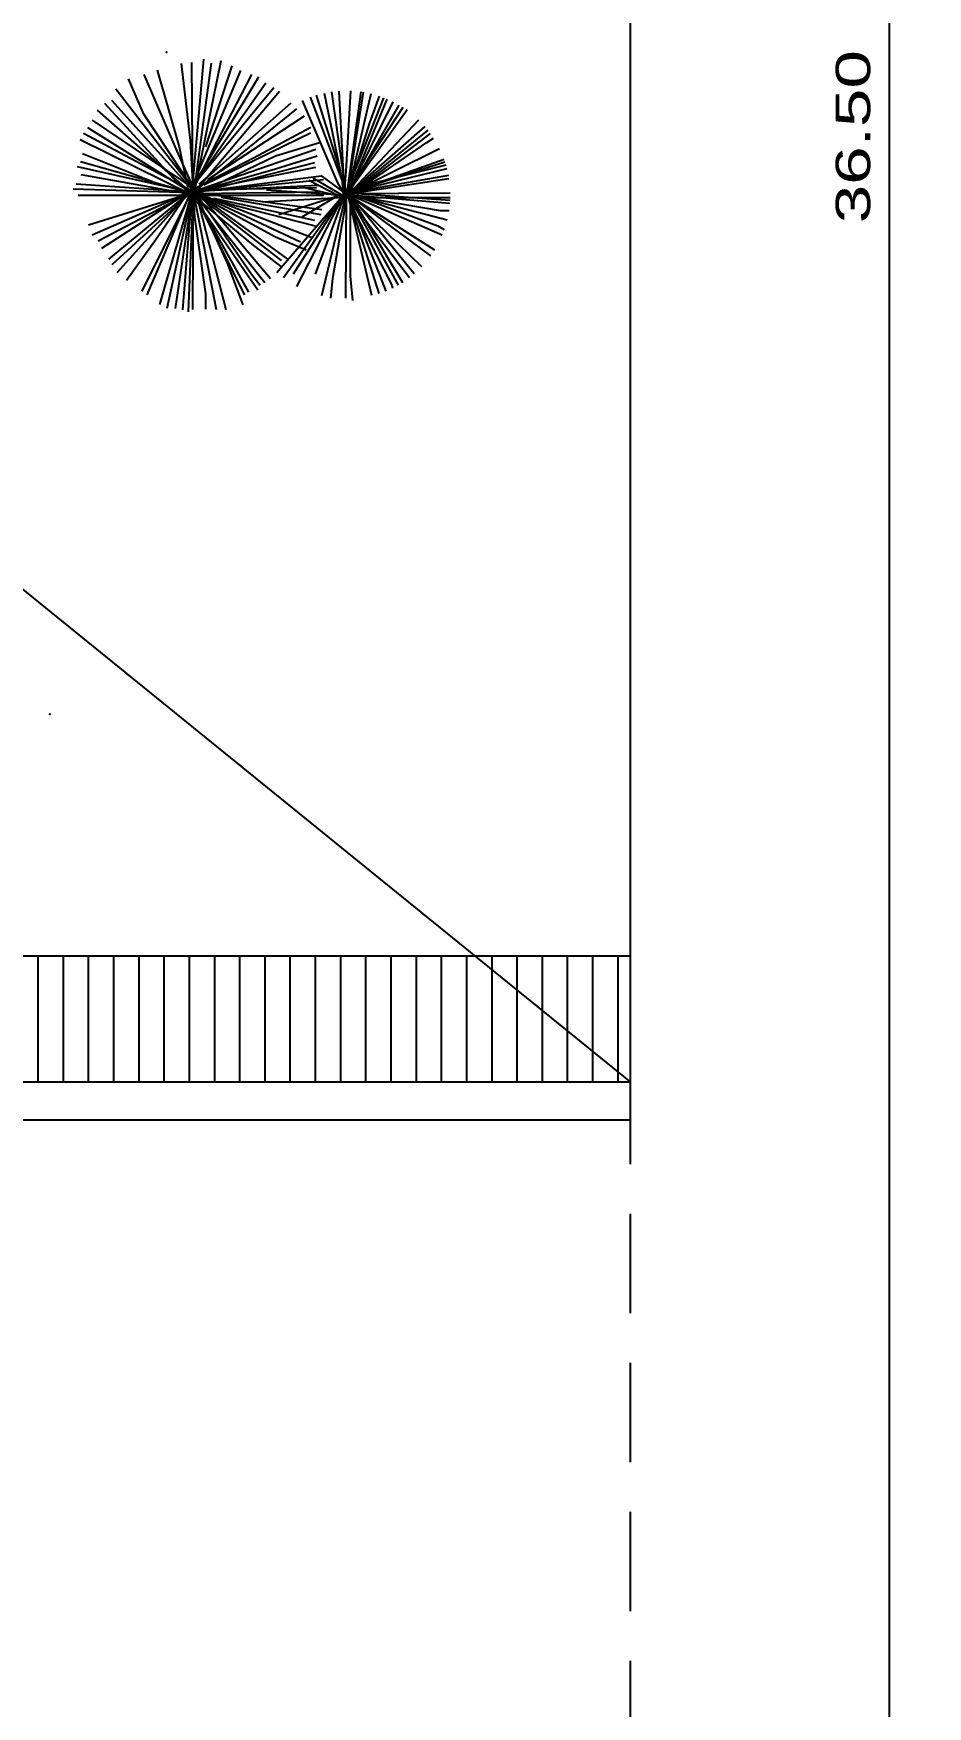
# Model space of a CAD drawing. Extents: x -13.6 to 37.9, y -332.9 to -283.8.
# Drawn here: x 34.31 to 37.86, y -313.63 to -306.99 of the extents above; entities that cross this region are included whole.
import ezdxf

# ---------------------------------------------------------------- set-up
doc = ezdxf.new("R2010")
doc.units = 0
doc.header["$LTSCALE"] = 0.525
doc.header["$MEASUREMENT"] = 0
doc.header["$PDSIZE"] = -5
doc.linetypes.add('HIDDEN', pattern=[0.375, 0.25, -0.125])
doc.layers.get('0').update_dxf_attribs({"linetype": 'CONTINUOUS'})
doc.layers.get('DEFPOINTS').update_dxf_attribs({"linetype": 'CONTINUOUS'})
for name, color, linetype in [('COTA', 13, 'CONTINUOUS'), ('ESPEC', 1, 'CONTINUOUS'), ('FOLHA', 1, 'CONTINUOUS'), ('LINVISTA', 13, 'CONTINUOUS'), ('MURO', 3, 'CONTINUOUS'), ('PROJECAO', 13, 'HIDDEN'), ('VEGET', 82, 'CONTINUOUS'), ('VEGETAÇÃO', 82, 'CONTINUOUS')]:
    doc.layers.add(name, color=color, linetype=linetype)
doc.styles.add('REGUA80', font='romnswin', dxfattribs={"width": 1.5})
doc.dimstyles.new('STANDARD$0', dxfattribs={"dimscale": 0.05, "dimtxt": 1.8, "dimasz": 1.2, "dimexe": 2, "dimexo": 2, "dimgap": 0.98, "dimtad": 1, "dimrnd": 0.5, "dimzin": 0, "dimdsep": 46, "dimtxsty": 'REGUA80', "dimblk1": 'DOT', "dimblk2": 'DOT', "dimsah": 1, "dimcen": 4, "dimdle": 4, "dimclrd": 22, "dimclre": 22, "dimclrt": 2, "dimadec": 0, "dimazin": 0, "dimtfac": 1, "dimtmove": 0, "dimatfit": 3, "dimldrblk": 'DOT', "dimfxl": 1, "dimtolj": 1, "dimtzin": 0, "dimarcsym": 0})

# ---------------------------------------------------------------- blocks, each defined once
blk = doc.blocks.new('_DOT')
at = {"color": 0, "linetype": 'ByBlock'}
blk.add_line((-0.5, 0), (-1, 0), dxfattribs=at)
at = {"color": 0, "linetype": 'ByBlock', "const_width": 0.5}
blk.add_lwpolyline([(-0.25, 0, 1), (0.25, 0, 1)], format="xyb", close=True, dxfattribs=at)
blk = doc.blocks.new('*D110')
at = {"color": 22, "linetype": 'ByBlock', "ltscale": 3}
for p, q in [((36.8305, -289.1519), (37.8573, -289.1519)), ((37.7053, -289.2431), (37.7053, -325.5607)), ((36.8305, -325.6519), (37.8573, -325.6519))]:
    blk.add_line(p, q, dxfattribs=at)
at = {"layer": 'DEFPOINTS', "color": 0, "linetype": 'ByBlock', "ltscale": 3}
for p in [(36.6785, -289.1519), (36.6785, -325.6519), (37.7053, -325.6519)]:
    blk.add_point(p, dxfattribs=at)
at = {"color": 22, "linetype": 'ByBlock', "ltscale": 3, "xscale": 0.09119999999999999, "yscale": 0.09119999999999999, "zscale": 0.09119999999999999}
for p, rotation in [((37.7053, -289.1519), 90), ((37.7053, -325.6519), 270)]:
    blk.add_blockref('_DOT', p, dxfattribs=dict(at, rotation=rotation))
at = {"color": 2, "linetype": 'ByBlock', "ltscale": 3, "insert": (37.5625, -307.4019), "char_height": 0.1368, "attachment_point": 5, "rotation": 90, "style": 'REGUA80'}
blk.add_mtext('\\A1;36.50', dxfattribs=at)
blk = doc.blocks.new('COTAPT')
at = {"color": 0, "linetype": 'ByBlock', "ltscale": 3}
blk.add_line((0, 0), (200, 0), dxfattribs=at)
at = {"color": 6, "linetype": 'ByBlock', "ltscale": 3}
blk.add_lwpolyline([(-20, 20), (20, 20), (20, -20), (-20, -20)], close=True, dxfattribs=at)
blk = doc.blocks.new('VEG06')
at = {"layer": 'VEGETAÇÃO', "ltscale": 3}
for p, q in [((-0.966, 0.8171), (-0.9312, 0.5128)), ((-0.9247, 0.8221), (-0.9215, 0.3258)), ((-0.9215, 0.3258), (-0.8763, 0.835)), ((-0.8473, 0.8189), (-0.9151, 0.3193)), ((-0.8086, 0.8286), (-0.9118, 0.3225)), ((-0.7659, 0.8084), (-0.8703, 0.4868)), ((-1.114, 0.6172), (-1.1749, 0.7562)), ((-1.114, 0.7736), (-0.9834, 0.4694)), ((-1.0618, 0.791), (-0.9747, 0.4868)), ((-0.6601, 0.7641), (-0.9376, 0.3032)), ((-0.7311, 0.7899), (-0.9344, 0.3032)), ((-0.9247, 0.3225), (-0.6311, 0.7415)), ((-0.6875, 0.7736), (-0.8442, 0.4694)), ((-0.9118, 0.3064), (-1.241, 0.6706)), ((-0.9183, 0.3193), (-1.2248, 0.7158)), ((-0.9183, 0.3354), (-0.5988, 0.7222)), ((-0.5762, 0.7061), (-0.9086, 0.3129)), ((-0.4866, 0.6705), (-0.3481, 0.3477)), ((-0.4548, 0.6838), (-0.3072, 0.2989)), ((-0.4308, 0.6918), (-0.3307, 0.3738)), ((-0.3996, 0.6999), (-0.3149, 0.2903)), ((-0.3696, 0.7053), (-0.3116, 0.2935)), ((-0.3412, 0.7083), (-0.3181, 0.2871)), ((-0.1641, 0.6821), (-0.3166, 0.2917)), ((-0.2951, 0.7091), (-0.3133, 0.3912)), ((-0.2541, 0.7053), (-0.3118, 0.2869)), ((-0.127, 0.6658), (-0.3116, 0.2903)), ((-0.2444, 0.7039), (-0.3084, 0.3)), ((-0.214, 0.6977), (-0.3084, 0.2935)), ((-0.1503, 0.6765), (-0.3084, 0.2935)), ((-0.2176, 0.5824), (-0.1793, 0.6876)), ((-1.299, 0.632), (-0.9086, 0.2871)), ((-1.2706, 0.6606), (-0.9834, 0.3477)), ((-0.9138, 0.3129), (-1.114, 0.6172)), ((-0.5085, 0.6384), (-0.9054, 0.3161)), ((-0.5309, 0.6606), (-0.8355, 0.3912)), ((-0.4787, 0.6085), (-0.7833, 0.4085)), ((-0.087, 0.6429), (-0.3142, 0.2965)), ((-0.1034, 0.653), (-0.3094, 0.2941)), ((-0.0696, 0.6345), (-0.2872, 0.3303)), ((-1.3539, 0.5417), (-0.9183, 0.3096)), ((-1.3378, 0.5643), (-0.9151, 0.3)), ((-0.9118, 0.3193), (-1.3184, 0.5933)), ((-0.4536, 0.5417), (-0.8763, 0.3354)), ((-0.6788, 0.4433), (-0.4525, 0.565)), ((-0.3133, 0.2782), (-0.2176, 0.5824)), ((-0.0245, 0.5931), (-0.3118, 0.2893)), ((0, 0.5672), (-0.3118, 0.2941)), ((0.0119, 0.5528), (-0.2998, 0.2989)), ((0.0215, 0.5402), (-0.2998, 0.2941)), ((-1.3668, 0.5159), (-0.928, 0.3)), ((-0.9834, 0.4694), (-0.9138, 0.3129)), ((-0.9747, 0.4868), (-0.9399, 0.3216)), ((-0.9312, 0.5128), (-0.9138, 0.2086)), ((-0.9148, 0.3116), (-0.4317, 0.4778)), ((-0.8442, 0.4694), (-0.9138, 0.3303)), ((-0.5918, 0.452), (-0.4177, 0.5042)), ((0.0585, 0.4791), (-0.3094, 0.2965)), ((-0.2959, 0.2955), (0.0087, 0.5042)), ((0.0087, 0.5042), (0.0348, 0.5215)), ((-0.9286, 0.3069), (-1.3779, 0.4078)), ((-0.9286, 0.3053), (-1.3661, 0.4279)), ((-1.3576, 0.4607), (-1.053, 0.339)), ((-0.8616, 0.4172), (-1.0705, 0.113)), ((-0.9834, 0.2868), (-0.6788, 0.4433)), ((-0.8986, 0.3139), (-0.4317, 0.4062)), ((-0.8964, 0.3042), (-0.5918, 0.452)), ((-0.8964, 0.3129), (-0.5918, 0.3998)), ((-0.8917, 0.3069), (-0.4364, 0.4247)), ((-0.7833, 0.4085), (-0.8616, 0.3564)), ((-0.5918, 0.3998), (-0.4264, 0.452)), ((0.0799, 0.427), (-0.3118, 0.3013)), ((0.0879, 0.3999), (-0.3094, 0.3037)), ((0.0767, 0.4363), (-0.307, 0.3013)), ((0.0839, 0.4143), (-0.2176, 0.339)), ((-0.9236, 0.3069), (-1.3829, 0.3389)), ((-1.3636, 0.3773), (-0.928, 0.3)), ((-1.053, 0.339), (-0.7397, 0.2521)), ((-0.9834, 0.3477), (-0.6788, 0.0956)), ((-0.9148, 0.3116), (-0.4248, 0.3346)), ((-0.9102, 0.3092), (-0.4017, 0.3577)), ((-0.901, 0.3092), (-0.4109, 0.3716)), ((-0.8355, 0.3912), (-0.8964, 0.339)), ((-0.4601, 0.3548), (-0.3471, 0.2968)), ((-0.4439, 0.3644), (-0.3181, 0.2903)), ((-0.4117, 0.3741), (-0.3116, 0.3)), ((-0.3481, 0.3477), (-0.3133, 0.2868)), ((-0.3307, 0.3738), (-0.322, 0.2868)), ((-0.3133, 0.3912), (-0.322, 0.2782)), ((-0.3102, 0.299), (0.0959, 0.3616)), ((-0.2176, 0.339), (-0.3046, 0.2868)), ((0.0938, 0.3732), (-0.2926, 0.3061)), ((-0.9286, 0.3053), (-1.3947, 0.3187)), ((-1.3751, 0.2955), (-0.4003, 0.2955)), ((-0.9253, 0.3036), (-1.3341, 0.1759)), ((-0.9286, 0.3069), (-1.319, 0.1372)), ((-0.9151, 0.3129), (-1.2958, 0.113)), ((-0.928, 0.3129), (-1.2829, 0.084)), ((-0.9247, 0.3129), (-1.2539, 0.0421)), ((-0.928, 0.3064), (-1.241, 0.0196)), ((-0.928, 0.3129), (-1.2216, -0.0127)), ((-0.927, 0.3069), (-1.1221, -0.0846)), ((-1.1006, -0.0993), (-0.922, 0.3198)), ((-1.0512, -0.1375), (-0.9204, 0.315)), ((-0.9172, 0.331), (-1.0225, -0.1535)), ((-0.9199, 0.3154), (-0.9906, -0.1535)), ((-0.9602, -0.1598), (-0.922, 0.3023)), ((-0.9188, 0.3135), (-0.9379, -0.1678)), ((-0.9323, 0.3111), (-0.6625, -0.08)), ((-0.9299, 0.3158), (-0.493, 0.1108)), ((-0.9275, 0.3158), (-0.5694, 0.0368)), ((-0.9247, 0.3129), (-0.4504, 0.1291)), ((-0.6983, -0.0896), (-0.9228, 0.3134)), ((-0.9228, 0.3111), (-0.6339, -0.0514)), ((-0.9225, 0.3303), (-0.7833, 0.0261)), ((-0.9183, 0.3096), (-0.9215, -0.1577)), ((-0.9204, 0.3087), (-0.7151, -0.0991)), ((-0.9183, 0.3096), (-0.8279, -0.1577)), ((-0.9148, 0.3162), (-0.4294, 0.3254)), ((-0.9086, 0.3064), (-0.7892, -0.1577)), ((-0.9086, 0.3064), (-0.5407, 0.0389)), ((-0.9054, 0.3129), (-0.6117, -0.0352)), ((-0.9054, 0.3064), (-0.4084, 0.2387)), ((-0.9033, 0.3023), (-0.4179, 0.3092)), ((-0.8964, 0.2955), (-0.5918, 0.1304)), ((-0.8964, 0.2868), (-0.6875, -0.0174)), ((-0.8376, 0.2839), (-0.4375, 0.1968)), ((-0.8086, 0.2871), (-0.4117, 0.2194)), ((-0.644, 0.2695), (-0.3394, 0.2868)), ((-0.6279, 0.3161), (-0.331, 0.2968)), ((-0.5862, -0.0112), (-0.319, 0.3013)), ((-0.5795, 0.2194), (-0.3245, 0.3)), ((-0.3215, 0.3013), (-0.5598, -0.0329)), ((-0.3394, 0.2695), (-0.5222, -0.0174)), ((-0.5069, -0.0667), (-0.319, 0.3013)), ((-0.4961, 0.3303), (-0.3133, 0.2868)), ((-0.3568, 0.2868), (-0.4874, 0.2086)), ((-0.322, 0.2868), (-0.4351, -0.0174)), ((-0.3119, 0.3037), (-0.4097, -0.1041)), ((-0.3133, 0.2695), (-0.3655, -0.0348)), ((-0.3394, 0.2868), (-0.3133, 0.2868)), ((-0.3149, 0.3193), (-0.0421, -0.0157)), ((0.0687, 0.1367), (-0.3142, 0.3037)), ((-0.3142, 0.3037), (0.0385, 0.0784)), ((-0.3118, 0.3013), (-0.3142, -0.1134)), ((-0.3133, 0.2868), (0.1009, 0.2868)), ((0.0996, 0.2629), (-0.3118, 0.2965)), ((0.1009, 0.3037), (-0.3094, 0.3013)), ((-0.3052, 0.2935), (-0.1823, -0.0951)), ((-0.3052, 0.2871), (-0.0603, -0.0305)), ((0.1004, 0.2747), (-0.3046, 0.3037)), ((0.0885, 0.196), (-0.3046, 0.2989)), ((-0.2094, -0.103), (-0.3046, 0.2989)), ((-0.2987, 0.3), (-0.0888, -0.0505)), ((-0.2987, 0.2871), (-0.1061, -0.0611)), ((-0.2872, 0.3303), (-0.2959, 0.3042)), ((-0.2959, 0.2782), (-0.2959, -0.0261)), ((-0.2872, 0.2782), (-0.0127, 0.0123)), ((-0.2089, 0.2782), (-0.2785, 0.2868)), ((-0.2785, 0.2782), (0.0226, 0.0548)), ((-0.2524, 0.2868), (0.0522, 0.1738)), ((-0.2437, 0.2868), (0.0609, 0.2347)), ((-0.9138, 0.2086), (-0.8703, -0.0956)), ((-0.7397, 0.2521), (-0.4351, 0.1738)), ((-0.2923, 0.2645), (-0.1542, -0.0847)), ((-0.2872, 0.2434), (-0.1305, -0.0608)), ((0.0609, 0.2347), (0.0963, 0.2347)), ((0.0522, 0.1738), (0.0773, 0.1588)), ((-1.0705, 0.113), (-1.1836, -0.0435)), ((-0.6788, 0.0956), (-0.5657, 0.0087)), ((-0.5918, 0.1304), (-0.47, 0.0782)), ((-0.7833, 0.0261), (-0.7223, -0.1391)), ((-0.6875, -0.0174), (-0.6527, -0.0608)), ((-0.3655, -0.0348), (-0.3742, -0.113)), ((-0.2959, -0.0261), (-0.2872, -0.1217)), ((-0.1305, -0.0608), (-0.1281, -0.0728)), ((-0.8703, -0.0956), (-0.8703, -0.1565))]:
    blk.add_line(p, q, dxfattribs=at)

msp = doc.modelspace()

# ---------------------------------------------------------------- linework, layer by layer
at = {"layer": 'ESPEC', "ltscale": 3}
msp.add_line((27.4285, -303.6519), (36.6785, -311.1519), dxfattribs=at)
at = {"layer": 'FOLHA', "color": 13, "linetype": 'Continuous'}
for p, q in [((36.6785, -310.6519), (27.4285, -310.6519)), ((34.3285, -310.6519), (34.3285, -311.1519)), ((34.4285, -310.6519), (34.4285, -311.1519)), ((34.5285, -310.6519), (34.5285, -311.1519)), ((34.6285, -310.6519), (34.6285, -311.1519)), ((34.7285, -310.6519), (34.7285, -311.1519)), ((34.8285, -310.6519), (34.8285, -311.1519)), ((34.9285, -310.6519), (34.9285, -311.1519)), ((35.0285, -310.6519), (35.0285, -311.1519)), ((35.1285, -310.6519), (35.1285, -311.1519)), ((35.2285, -310.6519), (35.2285, -311.1519)), ((35.3285, -310.6519), (35.3285, -311.1519)), ((35.4285, -310.6519), (35.4285, -311.1519)), ((35.5285, -310.6519), (35.5285, -311.1519)), ((35.5285, -310.6519), (35.5285, -311.1519)), ((35.6285, -310.6519), (35.6285, -311.1519)), ((35.7285, -310.6519), (35.7285, -311.1519)), ((35.8285, -310.6519), (35.8285, -311.1519)), ((35.9285, -310.6519), (35.9285, -311.1519)), ((36.0285, -310.6519), (36.0285, -311.1519)), ((36.1285, -310.6519), (36.1285, -311.1519)), ((36.2285, -310.6519), (36.2285, -311.1519)), ((36.3285, -310.6519), (36.3285, -311.1519)), ((36.4285, -310.6519), (36.4285, -311.1519)), ((36.5285, -310.6519), (36.5285, -311.1519)), ((36.6285, -310.6519), (36.6285, -311.1519))]:
    msp.add_line(p, q, dxfattribs=at)
at = {"layer": 'LINVISTA', "ltscale": 3}
msp.add_line((36.6785, -311.1519), (36.6785, -303.6519), dxfattribs=at)
at = {"layer": 'MURO', "linetype": 'Continuous'}
for p, q in [((36.6785, -311.1519), (27.4285, -311.1519)), ((36.6785, -311.3019), (33.7493, -311.3019))]:
    msp.add_line(p, q, dxfattribs=at)
at = {"layer": 'MURO', "ltscale": 3}
msp.add_line((36.6785, -311.3019), (36.6785, -311.1519), dxfattribs=at)
at = {"layer": 'PROJECAO', "ltscale": 3}
msp.add_line((36.6785, -325.6519), (36.6785, -311.3019), dxfattribs=at)
at = {"layer": 'VEGET', "ltscale": 3}
for p in [(34.8394, -307.0666), (34.3756, -309.6922)]:
    msp.add_point(p, dxfattribs=at)

# ---------------------------------------------------------------- block references
at = {"layer": 'LINVISTA', "ltscale": 3}
msp.add_blockref('VEG06', (35.8632, -307.9294), dxfattribs=at)

# ---------------------------------------------------------------- dimensions: what is measured, and where the dimension line sits
at = {"layer": 'COTA', "ltscale": 3}
dim = msp.add_linear_dim(base=(37.7053, -325.6519), p1=(36.6785, -289.1519), p2=(36.6785, -325.6519), angle=90, dimstyle='STANDARD$0', override={"dimscale": 0.076, "dimrnd": 0, "dimblk": 'COTAPT'}, dxfattribs=at)
dim.commit()
dim.dimension.update_dxf_attribs({"geometry": '*D110', "text_midpoint": (37.5625, -307.4019)})

doc.saveas('drawing.dxf')
